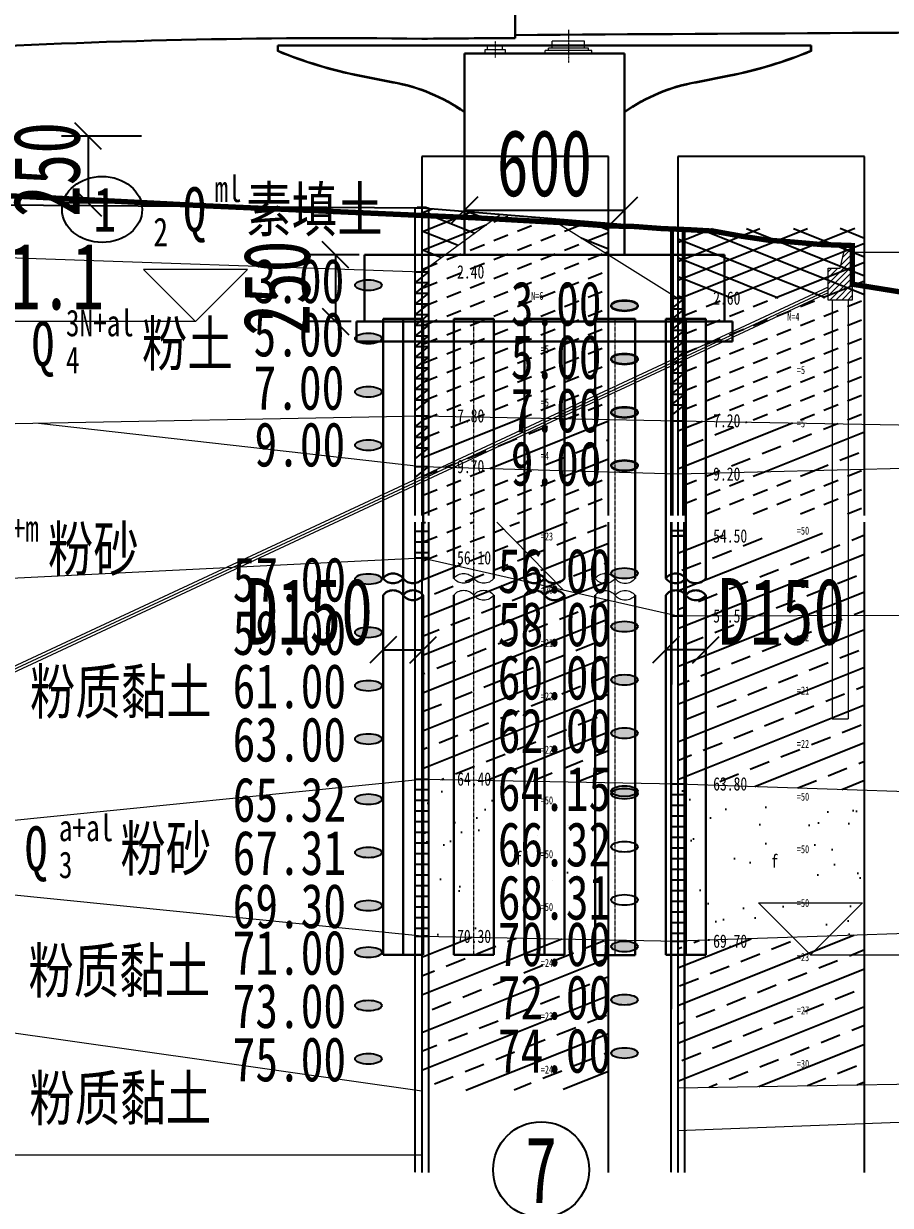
# Model space of a CAD drawing. Extents: x -2611510 to 954358, y -247163 to 181535.
# Drawn here: x 151859 to 184348, y -6340 to 37993 of the extents above; entities that cross this region are included whole.
import ezdxf
from ezdxf.enums import TextEntityAlignment as Align

# ---------------------------------------------------------------- set-up
doc = ezdxf.new("R2010")
doc.units = 0
for name, pattern in [('CENTER', [2, 1.25, -0.25, 0.25, -0.25]), ('CENTER2', [1.125, 0.75, -0.125, 0.125, -0.125]), ('sx', [10, 5, 0, 5, 0])]:
    doc.linetypes.add(name, pattern=pattern)
doc.layers.get('Defpoints').update_dxf_attribs({"color": 8})
for name, color, linetype in [('dz-temp', 4, 'Continuous'), ('GiCAD_PouMian', 7, 'Continuous'), ('GICAD_QUYANG', 7, 'Continuous'), ('地质-地层符号', 3, 'Continuous'), ('地质-地面线', 7, 'Continuous'), ('地质-填充花纹', 8, 'Continuous'), ('地质-标贯', 7, 'Continuous'), ('地质-钻孔', 7, 'Continuous'), ('纵_地面线', 30, 'Continuous')]:
    doc.layers.add(name, color=color, linetype=linetype)
for name, color, linetype, lineweight in [('中心线', 2, 'CENTER', 15), ('地质-地层线', 7, 'Continuous', 15), ('地质-文字', 7, 'Continuous', 15), ('总 河堤', 6, 'Continuous', 15), ('文字', 7, 'Continuous', 15), ('标注', 3, 'Continuous', 18), ('桥 中心线', 5, 'CENTER', 15), ('桥 构造粗实', 1, 'Continuous', 30), ('桥 构造细实', 3, 'Continuous', 15), ('桥 构造细虚', 6, 'Continuous', 15), ('桥 标高', 4, 'Continuous', 15)]:
    doc.layers.add(name, color=color, linetype=linetype, lineweight=lineweight)
doc.styles.get("Standard").update_dxf_attribs({"font": '仿宋_GB2312.TTF', "width": 0.7})
doc.styles.add('仿宋字', font='仿宋_GB2312.TTF', dxfattribs={"width": 0.7})
doc.styles.add('剖线方向', font='', dxfattribs={"width": 0.7, "height": 2.5})
doc.styles.add('叠加符号', font='', dxfattribs={"width": 0.7, "height": 2.5})
doc.styles.add('地层编号', font='', dxfattribs={"width": 0.7, "height": 3})
doc.styles.add('层底标注', font='', dxfattribs={"width": 0.7, "height": 2.5})
doc.styles.add('岩土名称', font='', dxfattribs={"width": 0.7, "height": 3})
doc.styles.add('时代', font='', dxfattribs={"width": 0.7, "height": 3})
doc.styles.add('标贯动探', font='', dxfattribs={"width": 0.7, "height": 1.5})
doc.styles.get('剖线方向').set_extended_font_data('仿宋_GB2312')
doc.styles.get('叠加符号').set_extended_font_data('仿宋_GB2312')
doc.styles.get('地层编号').set_extended_font_data('仿宋_GB2312')
doc.styles.get('层底标注').set_extended_font_data('仿宋_GB2312')
doc.styles.get('岩土名称').set_extended_font_data('仿宋_GB2312')
doc.styles.get('时代').set_extended_font_data('仿宋_GB2312')
doc.styles.get('标贯动探').set_extended_font_data('仿宋_GB2312')
doc.dimstyles.new('750', dxfattribs={"dimscale": 0, "dimtxt": 2.5, "dimasz": 1, "dimexe": 1, "dimexo": 1, "dimgap": 0, "dimtad": 0, "dimdec": 0, "dimlfac": 0.1, "dimrnd": 0.1, "dimzin": 12, "dimdsep": 46, "dimtxsty": '仿宋字', "dimblk": 'OBLIQUE', "dimcen": -1, "dimclrd": 256, "dimclre": 256, "dimclrt": 256, "dimadec": 4, "dimazin": 0, "dimtp": 2, "dimtm": 3, "dimtfac": 0.5, "dimtdec": 0, "dimtmove": 2, "dimatfit": 3, "dimldrblk": 'OBLIQUE', "dimfxl": 3, "dimfxlon": 1, "dimtvp": 0.7, "dimtolj": 1, "dimtzin": 12, "dimarcsym": 0})
pattern_1 = [(21.80141, (-1421506.55, -807363.6), (-883.88348, 353.5534), [571.183, -380.78866])]
pattern_2 = [(21.80141, (-1421506.6, -807363.6), (-1767.7652, 707.1061), []), (21.80141, (-1419756.6, -807363.6), (-1767.7652, 707.1061), [761.57655, -475.9851])]
pattern_3 = [(21.80141, (-1421506.55, -807363.6), (-883.88348, 353.5534), []), (158.19859, (-1421506.55, -807363.6), (-883.88348, -353.5534), [])]
pattern_4 = [(21.80141, (-1421506.6, -1072166.4), (-1767.7652, 707.1061), []), (21.80141, (-1419756.6, -1072166.4), (-1767.7652, 707.1061), [761.57655, -475.9851])]
pattern_5 = [(17.062863, (-1421506.55, -1072166.35), (2790.36967, 1248.899855), [-5975.1498, 0, -4481.3624, 0, -4481.3624, 0]), (3.01447, (-1421506.6, -1072166.4), (7214.5321, 1809.4251), [-2978.456, 0, -7743.9854, 0, -1787.0735, 0]), (345.966575, (-1426872, -1072166.4), (11073.3864, -1501.9982), [-1573.447, 0, -6293.788, 0, -7342.7527, 0]), (17.06286, (-1421506.6, -1072166.4), (-2941.879, 3021.541), [-3983.433, 0, -4979.292, 0, -4481.362, 0]), (3.01447, (-1421506.6, -1072166.4), (4858.372, 4093.388), [-3574.147, 0, -5361.221, 0, -1787.0735, 0]), (345.7037, (-1426872, -1072166.4), (5240.9553, 1250.378), [-2088.827, 0, -6788.688, 0, -10444.135, 0]), (339.87047, (-1426872, -1072166.4), (6980.0505, 1196.567), [-942.291, 0, -3769.163, 0, -3769.163, 0]), (17.06286, (-1421506.6, -1072166.4), (6542.5438, 3754.5058), [-1493.7875, 0, -1493.7875, 0, -4481.3624, 0]), (3.01447, (-1421506.6, -1072166.4), (2716.851, 3980.613), [-3574.147, 0, -7743.985, 0, -1787.074, 0]), (345.7037, (-1426872, -1072166.4), (15682.466, 1374.167), [-6266.481, 0, -2611.034, 0, -2611.034, 0]), (339.87047, (-1426872, -1072166.4), (230427237.503, -84451983.463), [-1187.286, 0, -9894.053, 0, -942.29, 0])]

# ---------------------------------------------------------------- blocks, each defined once
blk = doc.blocks.new('左堤岸')
at = {"layer": '总 河堤'}
h = blk.add_hatch(dxfattribs=at)
h.set_pattern_fill('ANSI31', color=256, scale=0.05, style=0)
h.paths.add_polyline_path([(0, 1.25), (-0.25, 1.25), (-0.45, 0.4), (-0.9, 0.4), (-0.9, -0.42), (0, 0)])
h.paths.add_polyline_path([(0, 0), (-0.9, -0.42), (-0.9, -0.8), (0, -0.8)])
for p, q in [((-0.45, 0.4), (-0.25, 1.25)), ((0, 1.25), (-0.25, 1.25)), ((0, 1.25), (0, -0.8)), ((-0.9, -0.8), (-0.9, 0.4)), ((-0.9, 0.4), (-0.45, 0.4)), ((0, -0.8), (-0.9, -0.8)), ((-0.75, -0.8), (-0.75, -16.5)), ((-0.15, -0.8), (-0.15, -16.5)), ((-0.75, -16.5), (-0.15, -16.5))]:
    blk.add_line(p, q, dxfattribs=at)
at = {"layer": '总 河堤', "color": 8}
for p, q in [((-0.9, -0.309), (-33.569, -15.543)), ((-0.9, -0.42), (-32.621, -15.211)), ((-0.9, -0.53), (-33.485, -15.725)), ((-33.569, -15.543), (-33.485, -15.725))]:
    blk.add_line(p, q, dxfattribs=at)
blk = doc.blocks.new('标高')
at = {"layer": '桥 标高'}
for p, q in [((-2000, 2000), (2000, 2000)), ((0, 0), (-2000, 2000)), ((0, 0), (2000, 2000)), ((0, 0), (9796, 0))]:
    blk.add_line(p, q, dxfattribs=at)
blk = doc.blocks.new('_Oblique')
at = {"color": 0, "linetype": 'ByBlock', "lineweight": -2}
blk.add_line((-0.5, -0.5), (0.5, 0.5), dxfattribs=at)
blk = doc.blocks.new('*D296')
at = {"layer": 'Defpoints', "color": 0, "transparency": 16777216}
for p in [(168382, 34134), (174382, 34134), (174382, 30999)]:
    blk.add_point(p, dxfattribs=at)
at = {"layer": '标注', "lineweight": -2, "transparency": 16777216}
for p, q in [((168382, 32999), (168382, 29999)), ((174382, 32999), (174382, 29999)), ((168382, 30999), (174382, 30999))]:
    blk.add_line(p, q, dxfattribs=at)
at = {"layer": '标注', "lineweight": -2, "transparency": 16777216, "xscale": 1000.0000020837, "yscale": 1000.0000020837, "zscale": 1000.0000020837, "rotation": 180}
blk.add_blockref('_Oblique', (168382, 30999), dxfattribs=at)
at = {"layer": '标注', "lineweight": -2, "transparency": 16777216, "xscale": 1000.0000020837, "yscale": 1000.0000020837, "zscale": 1000.0000020837}
blk.add_blockref('_Oblique', (174382, 30999), dxfattribs=at)
at = {"layer": '标注', "transparency": 16777216, "insert": (171382, 32749), "char_height": 2500, "attachment_point": 5, "style": '仿宋字'}
blk.add_mtext('\\A1;600', dxfattribs=at)
blk = doc.blocks.new('*D297')
at = {"layer": 'Defpoints', "color": 0}
for p in [(165433, 29318), (163546, 26818), (165133, 26818)]:
    blk.add_point(p, dxfattribs=at)
at = {"layer": '标注', "lineweight": -2}
for p, q in [((164433, 29318), (162546, 29318)), ((163546, 29318), (163546, 26818)), ((164133, 26818), (162546, 26818))]:
    blk.add_line(p, q, dxfattribs=at)
at = {"layer": '标注', "lineweight": -2, "xscale": 1000.0000020837, "yscale": 1000.0000020837, "zscale": 1000.0000020837}
for p, rotation in [((163546, 29318), 90), ((163546, 26818), 270)]:
    blk.add_blockref('_Oblique', p, dxfattribs=dict(at, rotation=rotation))
at = {"layer": '标注', "insert": (161357, 28068), "char_height": 2500, "attachment_point": 5, "rotation": 90, "style": '仿宋字'}
blk.add_mtext('\\A1;250', dxfattribs=at)
blk = doc.blocks.new('*D298')
at = {"layer": 'Defpoints', "color": 0}
for p in [(165332, 14599), (166832, 14500), (166832, 14500)]:
    blk.add_point(p, dxfattribs=at)
at = {"layer": '标注', "lineweight": -2}
for p, q in [((165332, 14500), (165332, 13500)), ((165332, 14500), (166832, 14500)), ((166832, 13500), (166832, 13500))]:
    blk.add_line(p, q, dxfattribs=at)
at = {"layer": '标注', "lineweight": -2, "xscale": 1000, "yscale": 1000, "zscale": 1000, "rotation": 180}
blk.add_blockref('_Oblique', (165332, 14500), dxfattribs=at)
at = {"layer": '标注', "lineweight": -2, "xscale": 1000, "yscale": 1000, "zscale": 1000}
blk.add_blockref('_Oblique', (166832, 14500), dxfattribs=at)
at = {"layer": '标注', "insert": (162571, 15925), "char_height": 2500, "attachment_point": 5, "style": '仿宋字'}
blk.add_mtext('\\A1;D150', dxfattribs=at)
blk = doc.blocks.new('*D299')
at = {"layer": 'Defpoints', "color": 0}
for p in [(177432, 14682), (175932, 14500), (175932, 14500)]:
    blk.add_point(p, dxfattribs=at)
at = {"layer": '标注', "lineweight": -2}
for p, q in [((177432, 14500), (175932, 14500)), ((177432, 14500), (177432, 13500)), ((175932, 13500), (175932, 13500))]:
    blk.add_line(p, q, dxfattribs=at)
at = {"layer": '标注', "lineweight": -2, "xscale": 1000, "yscale": 1000, "zscale": 1000, "rotation": 180}
blk.add_blockref('_Oblique', (175932, 14500), dxfattribs=at)
at = {"layer": '标注', "lineweight": -2, "xscale": 1000, "yscale": 1000, "zscale": 1000}
blk.add_blockref('_Oblique', (177432, 14500), dxfattribs=at)
at = {"layer": '标注', "insert": (180274, 15925), "char_height": 2500, "attachment_point": 5, "style": '仿宋字'}
blk.add_mtext('\\A1;D150', dxfattribs=at)
blk = doc.blocks.new('*D302')
at = {"layer": 'Defpoints', "color": 0, "transparency": 16777216}
for p in [(172282, 73637), (172282, 38667), (170282, 31213)]:
    blk.add_point(p, dxfattribs=at)
at = {"layer": '标注', "lineweight": -2, "transparency": 16777216}
for p, q in [((170282, 71637), (170282, 74637)), ((172282, 71637), (172282, 74637)), ((170282, 73637), (172282, 73637))]:
    blk.add_line(p, q, dxfattribs=at)
at = {"layer": '标注', "lineweight": -2, "transparency": 16777216, "xscale": 1000.0000020837, "yscale": 1000.0000020837, "zscale": 1000.0000020837, "rotation": 180}
blk.add_blockref('_Oblique', (170282, 73637), dxfattribs=at)
at = {"layer": '标注', "lineweight": -2, "transparency": 16777216, "xscale": 1000.0000020837, "yscale": 1000.0000020837, "zscale": 1000.0000020837}
blk.add_blockref('_Oblique', (172282, 73637), dxfattribs=at)
at = {"layer": '标注', "transparency": 16777216, "insert": (171282, 75887), "char_height": 2500, "attachment_point": 5, "style": '仿宋字'}
blk.add_mtext('\\A1;200', dxfattribs=at)
blk = doc.blocks.new('*D303')
at = {"layer": 'Defpoints', "color": 0, "transparency": 16777216}
for p in [(191282, 73637), (191282, 40163), (172282, 31213)]:
    blk.add_point(p, dxfattribs=at)
at = {"layer": '标注', "lineweight": -2, "transparency": 16777216}
for p, q in [((172282, 71637), (172282, 74637)), ((191282, 71637), (191282, 74637)), ((172282, 73637), (191282, 73637))]:
    blk.add_line(p, q, dxfattribs=at)
at = {"layer": '标注', "lineweight": -2, "transparency": 16777216, "xscale": 1000.0000020837, "yscale": 1000.0000020837, "zscale": 1000.0000020837, "rotation": 180}
blk.add_blockref('_Oblique', (172282, 73637), dxfattribs=at)
at = {"layer": '标注', "lineweight": -2, "transparency": 16777216, "xscale": 1000.0000020837, "yscale": 1000.0000020837, "zscale": 1000.0000020837}
blk.add_blockref('_Oblique', (191282, 73637), dxfattribs=at)
at = {"layer": '标注', "transparency": 16777216, "insert": (181782, 75387), "char_height": 2500, "attachment_point": 5, "style": '仿宋字'}
blk.add_mtext('\\A1;1900', dxfattribs=at)
blk = doc.blocks.new('*D310')
at = {"layer": 'Defpoints', "color": 0}
for p in [(158458, 33769), (154281, 31269), (161334, 31269)]:
    blk.add_point(p, dxfattribs=at)
at = {"layer": '标注', "lineweight": -2}
for p, q in [((156281, 33769), (153281, 33769)), ((154281, 33769), (154281, 31269)), ((156281, 31269), (153281, 31269))]:
    blk.add_line(p, q, dxfattribs=at)
at = {"layer": '标注', "lineweight": -2, "xscale": 1000.0000020837, "yscale": 1000.0000020837, "zscale": 1000.0000020837}
for p, rotation in [((154281, 33769), 90), ((154281, 31269), 270)]:
    blk.add_blockref('_Oblique', p, dxfattribs=dict(at, rotation=rotation))
at = {"layer": '标注', "insert": (152731, 32519), "char_height": 2500, "attachment_point": 5, "rotation": 90, "style": '仿宋字'}
blk.add_mtext('\\A1;250', dxfattribs=at)
blk = doc.blocks.new('*D348')
at = {"layer": 'Defpoints', "color": 0}
for p in [(374282, 83145), (170282, 72375), (374282, 37143)]:
    blk.add_point(p, dxfattribs=at)
at = {"layer": '标注', "lineweight": -2}
for p, q in [((170282, 81145), (170282, 84145)), ((374282, 81145), (374282, 84145)), ((170282, 83145), (374282, 83145))]:
    blk.add_line(p, q, dxfattribs=at)
at = {"layer": '标注', "lineweight": -2, "xscale": 1000.0000020837, "yscale": 1000.0000020837, "zscale": 1000.0000020837, "rotation": 180}
blk.add_blockref('_Oblique', (170282, 83145), dxfattribs=at)
at = {"layer": '标注', "lineweight": -2, "xscale": 1000.0000020837, "yscale": 1000.0000020837, "zscale": 1000.0000020837}
blk.add_blockref('_Oblique', (374282, 83145), dxfattribs=at)
at = {"layer": '标注', "insert": (272282, 84810), "char_height": 2500, "attachment_point": 5, "style": '仿宋字'}
blk.add_mtext('\\A1;20400', dxfattribs=at)
blk = doc.blocks.new('gkqy_yuan.dwg不标1')
at = {"layer": 'GiCAD_PouMian'}
h = blk.add_hatch(color=8, dxfattribs=at)
edge = h.paths.add_edge_path()
edge.add_arc((0, 0), 1, 0, 360)
at = {"layer": 'GICAD_QUYANG', "color": 8}
blk.add_circle((0, 0), 1, dxfattribs=at)
blk = doc.blocks.new('地质1')
at = {"layer": '地质-填充花纹', "linetype": 'Continuous'}
h = blk.add_hatch(dxfattribs=at)
h.set_pattern_fill('GKSTT', color=8, scale=250, style=0, pattern_type=2)
h.set_pattern_definition(pattern_3)
h.paths.add_polyline_path([(169735, -210698), (166782, -212857), (166782, -210457)])
h = blk.add_hatch(dxfattribs=at)
h.set_pattern_fill('GKFT', color=8, scale=250, style=0, pattern_type=2)
h.set_pattern_definition(pattern_1)
h.paths.add_polyline_path([(171582, -210848), (173782, -212219), (173782, -218390), (166782, -218257), (166782, -212857), (169735, -210698)])
h = blk.add_hatch(dxfattribs=at)
h.set_pattern_fill('GKSTT', color=8, scale=250, style=0, pattern_type=2)
h.set_pattern_definition(pattern_3)
h.paths.add_polyline_path([(173782, -211028), (173782, -212219), (171582, -210848)])
h = blk.add_hatch(dxfattribs=at)
h.set_pattern_fill('GKSTT', color=8, scale=250, style=0, pattern_type=2)
h.set_pattern_definition(pattern_3)
h.paths.add_polyline_path([(183382, -213819), (176382, -213839), (176382, -211239), (183382, -211219)])
h = blk.add_hatch(dxfattribs=at)
h.set_pattern_fill('GKFT', color=8, scale=250, style=0, pattern_type=2)
h.set_pattern_definition(pattern_1)
h.paths.add_polyline_path([(183382, -218573), (176382, -218439), (176382, -213839), (183382, -213819)])
h = blk.add_hatch(dxfattribs=at)
h.set_pattern_fill('GLYNT', color=8, scale=250, style=0, pattern_type=2)
h.set_pattern_definition(pattern_2)
h.paths.add_polyline_path([(173782, -218390), (173782, -220363), (166782, -220157), (166782, -218257)])
h = blk.add_hatch(dxfattribs=at)
h.set_pattern_fill('GLYNT', color=8, scale=250, style=0, pattern_type=2)
h.set_pattern_definition(pattern_2)
h.paths.add_polyline_path([(183382, -218573), (183382, -220255), (176382, -220439), (176382, -218439)])
h = blk.add_hatch(dxfattribs=at)
h.set_pattern_fill('GKFT', color=8, scale=250, style=0, pattern_type=2)
h.set_pattern_definition(pattern_1)
h.paths.add_polyline_path([(173782, -222000), (166782, -222000), (166782, -220157), (173782, -220363)])
h = blk.add_hatch(dxfattribs=at)
h.set_pattern_fill('GKFT', color=8, scale=250, style=0, pattern_type=2)
h.set_pattern_definition(pattern_1)
h.paths.add_polyline_path([(176382, -220439), (183382, -220255), (183382, -222000), (176382, -222000)])
at = {"layer": 'dz-temp', "color": 8, "linetype": 'Continuous'}
for p, q in [((173782, -208529), (166782, -208529)), ((166782, -208529), (166782, -222000)), ((173782, -222000), (173782, -208529)), ((183382, -208529), (176382, -208529)), ((176382, -208529), (176382, -222000)), ((183382, -222000), (183382, -208529))]:
    blk.add_line(p, q, dxfattribs=at)
at = {"layer": '地质-地层符号', "color": 8, "linetype": 'Continuous'}
blk.add_ellipse((154801, -210514), major_axis=(-1500, 0), ratio=0.824394, dxfattribs=at)
at = {"layer": '地质-地层线', "color": 8}
for p, q in [((101782, -210578), (166782, -212857)), ((166782, -212857), (169735, -210698)), ((171582, -210848), (176382, -213839)), ((101782, -219478), (166782, -218257)), ((152421, -218527), (166782, -220157)), ((166782, -218257), (176382, -218439)), ((176382, -218439), (362774, -222000)), ((176382, -220439), (220382, -219280)), ((166782, -220157), (176382, -220439))]:
    blk.add_line(p, q, dxfattribs=at)
at = {"layer": '地质-地面线', "color": 8, "linetype": 'Continuous'}
for p, q in [((101782, -209978), (166782, -210457)), ((166782, -210457), (176382, -211239))]:
    blk.add_line(p, q, dxfattribs=at)
at = {"layer": '地质-钻孔', "color": 8, "linetype": 'sx'}
for p, q in [((166532, -210457), (167032, -210457)), ((166532, -222000), (166532, -210457)), ((167032, -210457), (167032, -222000)), ((176132, -211239), (176632, -211239)), ((176132, -222000), (176132, -211239)), ((176632, -211239), (176632, -222000))]:
    blk.add_line(p, q, dxfattribs=at)
at = {"layer": '地质-钻孔', "color": 8, "linetype": 'Continuous'}
for p, q in [((166532, -210457), (167032, -210457)), ((166607, -210427), (166956, -210427)), ((176132, -211239), (176632, -211239)), ((176197, -222000), (176207, -211209)), ((176207, -211209), (176556, -211209)), ((176556, -211209), (176566, -222000)), ((166532, -212857), (167032, -212857)), ((166532, -212857), (167032, -212857)), ((166532, -212857), (167032, -212857)), ((167032, -212857), (166532, -213257)), ((167032, -212857), (167032, -212857)), ((166532, -213257), (167032, -213257)), ((167032, -213257), (166532, -213657)), ((166532, -213657), (167032, -213657)), ((167032, -213657), (166532, -214057)), ((167032, -213257), (167032, -213257)), ((167032, -213657), (167032, -213657)), ((166532, -214057), (167032, -214057)), ((167032, -214057), (166532, -214457)), ((167032, -214057), (167032, -214057)), ((176132, -213839), (176632, -213839)), ((176132, -213839), (176632, -213839)), ((176132, -213839), (176632, -213839)), ((176632, -213839), (176132, -214239)), ((176632, -213839), (176632, -213839)), ((166532, -214457), (167032, -214457)), ((167032, -214457), (166532, -214857)), ((167032, -214457), (167032, -214457)), ((176132, -214239), (176632, -214239)), ((176632, -214239), (176132, -214639)), ((176632, -214239), (176632, -214239)), ((166532, -214857), (167032, -214857)), ((167032, -214857), (166532, -215257)), ((167032, -214857), (167032, -214857)), ((176132, -214639), (176632, -214639)), ((176632, -214639), (176132, -215039)), ((176632, -214639), (176632, -214639)), ((166532, -215257), (167032, -215257)), ((167032, -215257), (166532, -215657)), ((167032, -215257), (167032, -215257)), ((176132, -215039), (176632, -215039)), ((176632, -215039), (176132, -215439)), ((176132, -215439), (176632, -215439)), ((176632, -215439), (176132, -215839)), ((176632, -215039), (176632, -215039)), ((176632, -215439), (176632, -215439)), ((166532, -215657), (167032, -215657)), ((167032, -215657), (166532, -216057)), ((167032, -215657), (167032, -215657)), ((176132, -215839), (176632, -215839)), ((176632, -215839), (176132, -216239)), ((176632, -215839), (176632, -215839)), ((166532, -216057), (167032, -216057)), ((167032, -216057), (166532, -216457)), ((167032, -216057), (167032, -216057)), ((176132, -216239), (176632, -216239)), ((176632, -216239), (176132, -216639)), ((176632, -216239), (176632, -216239)), ((166532, -216457), (167032, -216457)), ((167032, -216457), (166532, -216857)), ((167032, -216457), (167032, -216457)), ((176132, -216639), (176632, -216639)), ((176632, -216639), (176132, -217039)), ((176632, -216639), (176632, -216639)), ((166532, -216857), (167032, -216857)), ((167032, -216857), (166532, -217257)), ((167032, -216857), (167032, -216857)), ((176132, -217039), (176632, -217039)), ((176632, -217039), (176132, -217439)), ((176632, -217039), (176632, -217039)), ((166532, -217257), (167032, -217257)), ((167032, -217257), (166532, -217657)), ((166532, -217657), (167032, -217657)), ((167032, -217657), (166532, -218057)), ((167032, -217257), (167032, -217257)), ((167032, -217657), (167032, -217657)), ((176132, -217439), (176632, -217439)), ((176632, -217439), (176132, -217839)), ((176632, -217439), (176632, -217439)), ((176132, -217839), (176632, -217839)), ((176632, -217839), (176132, -218239)), ((176632, -217839), (176632, -217839)), ((166532, -218257), (167032, -218257)), ((166532, -218257), (167032, -218257)), ((167032, -218257), (166532, -218657)), ((166532, -218257), (167032, -218257)), ((167032, -218257), (167032, -218257)), ((176132, -218439), (176632, -218439)), ((176132, -218439), (176632, -218439)), ((166532, -218657), (167032, -218657)), ((167032, -218657), (166532, -219057)), ((167032, -218657), (167032, -218657)), ((166532, -219057), (167032, -219057)), ((167032, -219057), (166532, -219457)), ((167032, -219057), (167032, -219057)), ((166532, -219457), (167032, -219457)), ((167032, -219457), (166532, -219857)), ((167032, -219457), (167032, -219457)), ((166532, -220157), (167032, -220157)), ((166532, -220157), (167032, -220157)), ((166532, -220157), (167032, -220157)), ((167032, -220157), (166532, -220557)), ((167032, -220157), (167032, -220157))]:
    blk.add_line(p, q, dxfattribs=at)
at = {"color": 8, "linetype": 'Continuous', "xscale": 500, "yscale": 200, "zscale": 1000}
for p in [(164782, -213357), (174382, -214114), (174382, -214139), (164782, -215357), (164782, -215357), (174382, -216114), (174382, -216139), (164782, -217357), (164782, -217357), (174382, -218114), (174382, -218139), (164782, -219357), (164782, -219357), (174382, -220114), (174382, -220139)]:
    blk.add_blockref('gkqy_yuan.dwg不标1', p, dxfattribs=at)
at = {"color": 8, "linetype": 'Continuous', "style": '剖线方向', "width": 0.75}
for s, p in [('3.00', (160478, -214028)), ('3.00', (170119, -214877)), ('5.00', (160478, -216028)), ('5.00', (170119, -216877)), ('7.00', (160478, -218028)), ('7.00', (170119, -218877)), ('9.00', (160511, -220158)), ('9.00', (170119, -220877))]:
    blk.add_text(s, height=1666.7, dxfattribs=at).set_placement(p)
at = {"layer": '地质-地层符号', "color": 8, "linetype": 'Continuous', "width": 0.75}
for s, height, style, p in [('ml', 999.7, '时代', (159012, -210236)), ('Q', 1666, '时代', (157840, -211347)), ('素填土', 1666.2, '岩土名称', (160202, -211347)), ('1', 1666, '地层编号', (154477, -211347)), ('2', 1083, '地层编号', (156720, -211902)), ('3N+al', 999.7, '时代', (153443, -215273)), ('粉土', 1666.2, '岩土名称', (156291, -216384)), ('Q', 1666, '时代', (152158, -216384)), ('4', 1000, '时代', (153443, -216661))]:
    blk.add_text(s, height=height, dxfattribs=dict(at, style=style)).set_placement(p)
at = {"layer": '地质-文字', "color": 8, "linetype": 'Continuous', "style": '层底标注', "width": 0.75}
for s, p in [('2.40', (168107, -213107)), ('2.60', (177707, -214089)), ('7.80', (168107, -218507)), ('7.20', (177707, -218689)), ('9.70', (168107, -220407)), ('9.20', (177707, -220689))]:
    blk.add_text(s, height=500, dxfattribs=at).set_placement(p)
at = {"layer": '地质-标贯', "color": 8, "linetype": 'Continuous', "style": '标贯动探', "width": 0.75}
for s, p in [('N=6', (170882, -213907)), ('N=4', (180482, -214689)), ('=5', (171245, -215907)), ('=5', (180845, -216689)), ('=5', (171245, -217907)), ('=5', (180845, -218689)), ('=4', (171245, -219907))]:
    blk.add_text(s, height=300, dxfattribs=at).set_placement(p)
blk = doc.blocks.new('gkqy_rao.dwg不标1')
at = {"layer": 'GICAD_QUYANG', "color": 8}
blk.add_circle((0, 0), 1, dxfattribs=at)
blk = doc.blocks.new('地质2')
at = {"layer": '地质-填充花纹', "linetype": 'Continuous'}
h = blk.add_hatch(dxfattribs=at)
h.set_pattern_fill('GKFT', color=8, scale=250, style=0, pattern_type=2)
h.set_pattern_definition([(21.80141, (-1421506.55, -1072166.35), (-883.88348, 353.5534), [571.183, -380.78866])])
h.paths.add_polyline_path([(166782, -531360), (166782, -530024), (169592, -530024), (172087, -532566)])
h = blk.add_hatch(dxfattribs=at)
h.set_pattern_fill('GLYNT', color=8, scale=250, style=0, pattern_type=2)
h.set_pattern_definition(pattern_4)
h.paths.add_polyline_path([(173782, -532951), (172087, -532566), (169592, -530024), (173782, -530024)])
h = blk.add_hatch(dxfattribs=at)
h.set_pattern_fill('GLYNT', color=8, scale=250, style=0, pattern_type=2)
h.set_pattern_definition(pattern_4)
h.paths.add_polyline_path([(183382, -533519), (176382, -533542), (176382, -530542), (183382, -530407)])
h = blk.add_hatch(dxfattribs=at)
h.set_pattern_fill('GLYNT', color=8, scale=250, style=0, pattern_type=2)
h.set_pattern_definition(pattern_4)
h.paths.add_polyline_path([(172087, -532566), (173782, -532951), (173782, -539793), (166782, -539660), (166782, -531360)])
h = blk.add_hatch(dxfattribs=at)
h.set_pattern_fill('GLYNT', color=8, scale=250, style=0, pattern_type=2)
h.set_pattern_definition(pattern_4)
h.paths.add_polyline_path([(183382, -540077), (176382, -539842), (176382, -533542), (183382, -533519)])
h = blk.add_hatch(dxfattribs=at)
h.set_pattern_fill('GLXS', color=8, scale=250, style=0, pattern_type=2)
h.set_pattern_definition(pattern_5)
h.paths.add_polyline_path([(173782, -539793), (173782, -545693), (166782, -545560), (166782, -539660)])
h = blk.add_hatch(dxfattribs=at)
h.set_pattern_fill('GLXS', color=8, scale=250, style=0, pattern_type=2)
h.set_pattern_definition(pattern_5)
h.paths.add_polyline_path([(183382, -540077), (183382, -545508), (176382, -545742), (176382, -539842)])
h = blk.add_hatch(dxfattribs=at)
h.set_pattern_fill('GLYNT', color=8, scale=250, style=0, pattern_type=2)
h.set_pattern_definition(pattern_4)
h.paths.add_polyline_path([(173782, -545693), (173782, -551274), (172635, -551288), (166782, -551360), (166782, -545560)])
h = blk.add_hatch(dxfattribs=at)
h.set_pattern_fill('GLYNT', color=8, scale=250, style=0, pattern_type=2)
h.set_pattern_definition(pattern_4)
h.paths.add_polyline_path([(183382, -551126), (176382, -551242), (176382, -545742), (183382, -545508)])
at = {"layer": 'dz-temp', "color": 8, "linetype": 'Continuous'}
for p, q in [((166782, -530024), (166782, -554421)), ((173782, -554421), (173782, -530024)), ((176382, -530024), (176382, -554421)), ((183382, -554421), (183382, -530024))]:
    blk.add_line(p, q, dxfattribs=at)
at = {"layer": '地质-地层线', "color": 8}
for p, q in [((169592, -530024), (172087, -532566)), ((101782, -534581), (166782, -531360)), ((166782, -531360), (176382, -533542)), ((176382, -533542), (372182, -532882)), ((137532, -542610), (166782, -539660)), ((166782, -539660), (176382, -539842)), ((176382, -539842), (264492, -542792)), ((166782, -545560), (137532, -542610)), ((264492, -542792), (176382, -545742)), ((166782, -545560), (176382, -545742)), ((134282, -546721), (166782, -551360)), ((176382, -551242), (372182, -547982)), ((176382, -552842), (252791, -549970)), ((134282, -553760), (166782, -553760))]:
    blk.add_line(p, q, dxfattribs=at)
at = {"layer": '地质-钻孔', "color": 8, "linetype": 'sx'}
for p, q in [((166532, -554421), (166532, -530024)), ((167032, -530024), (167032, -554421)), ((176132, -554421), (176132, -530024)), ((176632, -530024), (176632, -554421))]:
    blk.add_line(p, q, dxfattribs=at)
at = {"layer": '地质-钻孔', "color": 8, "linetype": 'Continuous'}
for p, q in [((176132, -554394), (176155, -530024)), ((176608, -530024), (176632, -554421)), ((166532, -530360), (167032, -530360)), ((176132, -530342), (176632, -530342)), ((176132, -530542), (176632, -530542)), ((176132, -530542), (176632, -530542)), ((176132, -530542), (176632, -530542)), ((176632, -530542), (176382, -530542)), ((176382, -530542), (176382, -533542)), ((166532, -530760), (167032, -530760)), ((166532, -531160), (167032, -531160)), ((166532, -531360), (167032, -531360)), ((166532, -531360), (167032, -531360)), ((166532, -531360), (167032, -531360)), ((167032, -531360), (166782, -531360)), ((166782, -531360), (166782, -539660)), ((176132, -533542), (176632, -533542)), ((176132, -533542), (176632, -533542)), ((176132, -533542), (176632, -533542)), ((176632, -533542), (176382, -533542)), ((176382, -533542), (176382, -539842)), ((166532, -539660), (167032, -539660)), ((166532, -539660), (167032, -539660)), ((166532, -539660), (167032, -539660)), ((176132, -539842), (176632, -539842)), ((176132, -539842), (176632, -539842)), ((176132, -539842), (176632, -539842)), ((166532, -540060), (167032, -540060)), ((176132, -540242), (176632, -540242)), ((166532, -540460), (167032, -540460)), ((176132, -540642), (176632, -540642)), ((166532, -540860), (167032, -540860)), ((166532, -541260), (167032, -541260)), ((176132, -541042), (176632, -541042)), ((166532, -541660), (167032, -541660)), ((176132, -541442), (176632, -541442)), ((166532, -542060), (167032, -542060)), ((176132, -541842), (176632, -541842)), ((166532, -542460), (167032, -542460)), ((176132, -542242), (176632, -542242)), ((166532, -542860), (167032, -542860)), ((176132, -542642), (176632, -542642)), ((176132, -543042), (176632, -543042)), ((166532, -543260), (167032, -543260)), ((176132, -543442), (176632, -543442)), ((166532, -543660), (167032, -543660)), ((176132, -543842), (176632, -543842)), ((166532, -544060), (167032, -544060)), ((176132, -544242), (176632, -544242)), ((166532, -544460), (167032, -544460)), ((176132, -544642), (176632, -544642)), ((166532, -544860), (167032, -544860)), ((166532, -545260), (167032, -545260)), ((176132, -545042), (176632, -545042)), ((166532, -545560), (167032, -545560)), ((166532, -545560), (167032, -545560)), ((166532, -545560), (167032, -545560)), ((167032, -545560), (166782, -545560)), ((166782, -545560), (166782, -551360)), ((176132, -545442), (176632, -545442)), ((176132, -545742), (176632, -545742)), ((176132, -545742), (176632, -545742))]:
    blk.add_line(p, q, dxfattribs=at)
at = {"color": 8, "linetype": 'Continuous', "xscale": 500, "yscale": 200, "zscale": 1000}
for name, p in [('gkqy_yuan.dwg不标1', (164782, -532160)), ('gkqy_yuan.dwg不标1', (174382, -531942)), ('gkqy_yuan.dwg不标1', (174382, -533942)), ('gkqy_yuan.dwg不标1', (164782, -534160)), ('gkqy_yuan.dwg不标1', (164782, -536160)), ('gkqy_yuan.dwg不标1', (174382, -535942)), ('gkqy_yuan.dwg不标1', (174382, -537942)), ('gkqy_yuan.dwg不标1', (164782, -538160)), ('gkqy_yuan.dwg不标1', (174382, -540117)), ('gkqy_yuan.dwg不标1', (164782, -540420)), ('gkqy_rao.dwg不标1', (164782, -540420)), ('gkqy_rao.dwg不标1', (174382, -540212)), ('gkqy_rao.dwg不标1', (174382, -542202)), ('gkqy_yuan.dwg不标1', (164782, -542415)), ('gkqy_rao.dwg不标1', (164782, -542415)), ('gkqy_yuan.dwg不标1', (164782, -544410)), ('gkqy_rao.dwg不标1', (164782, -544410)), ('gkqy_rao.dwg不标1', (174382, -544197)), ('gkqy_yuan.dwg不标1', (164782, -546160)), ('gkqy_yuan.dwg不标1', (174382, -545942)), ('gkqy_yuan.dwg不标1', (174382, -547942)), ('gkqy_yuan.dwg不标1', (164782, -548160)), ('gkqy_yuan.dwg不标1', (164782, -550160)), ('gkqy_yuan.dwg不标1', (174382, -549942))]:
    blk.add_blockref(name, p, dxfattribs=at)
at = {"color": 8, "linetype": 'Continuous', "style": '剖线方向', "width": 0.75}
for s, p in [('56.00', (169634, -532680)), ('57.00', (159694, -533004)), ('58.00', (169634, -534680)), ('59.00', (159694, -535004)), ('60.00', (169634, -536680)), ('61.00', (159694, -537004)), ('62.00', (169634, -538680)), ('63.00', (159694, -539004)), ('64.15', (169634, -540855)), ('65.32', (159694, -541264)), ('65.32', (159694, -541264)), ('66.32', (169634, -542940)), ('67.31', (159694, -543259)), ('67.31', (159694, -543259)), ('68.31', (169634, -544935)), ('69.30', (159694, -545254)), ('69.30', (159694, -545254)), ('70.00', (169634, -546680)), ('71.00', (159694, -547004)), ('72.00', (169634, -548680)), ('73.00', (159694, -549004)), ('74.00', (169634, -550680)), ('75.00', (159694, -551004))]:
    blk.add_text(s, height=1666.7, dxfattribs=at).set_placement(p)
at = {"layer": '地质-地层符号', "color": 8, "linetype": 'Continuous', "width": 0.75}
for s, height, style, p in [('b+m', 999.7, '时代', (150898, -530751)), ('粉砂', 1666.2, '岩土名称', (152768, -531862)), ('粉质黏土', 1666.2, '岩土名称', (152093, -537220)), ('a+al', 999.7, '时代', (153178, -541991)), ('粉砂', 1666.2, '岩土名称', (155483, -543101)), ('Q', 1666, '时代', (151899, -543101)), ('3', 1000, '时代', (153178, -543379)), ('粉质黏土', 1666.2, '岩土名称', (152036, -547682)), ('粉质黏土', 1666.2, '岩土名称', (152073, -552469))]:
    blk.add_text(s, height=height, dxfattribs=dict(at, style=style)).set_placement(p)
at = {"layer": '地质-填充花纹', "color": 8, "linetype": 'Continuous', "style": '叠加符号', "width": 0.75}
for p in [(170282, -542877), (179882, -542992)]:
    blk.add_text('f', height=500, dxfattribs=at).set_placement(p)
at = {"layer": '地质-文字', "color": 8, "linetype": 'Continuous', "style": '层底标注', "width": 0.75}
for s, p in [('54.50', (177707, -530792)), ('56.10', (168107, -531610)), ('57.50', (177707, -533792)), ('64.40', (168107, -539910)), ('63.80', (177707, -540092)), ('70.30', (168107, -545810)), ('69.70', (177707, -545992))]:
    blk.add_text(s, height=500, dxfattribs=at).set_placement(p)
at = {"layer": '地质-标贯', "color": 8, "linetype": 'Continuous', "style": '标贯动探', "width": 0.75}
for s, p in [('=50', (180845, -530492)), ('=23', (171245, -530710)), ('=20', (171245, -532710)), ('=21', (180845, -532492)), ('=22', (180845, -534492)), ('=21', (171245, -534710)), ('=22', (171245, -536710)), ('=21', (180845, -536492)), ('=22', (180845, -538492)), ('=22', (171245, -538710)), ('=50', (171245, -540610)), ('=50', (180845, -540472)), ('=50', (180845, -542442)), ('=50', (171245, -542630)), ('=50', (171245, -544610)), ('=50', (180845, -544462)), ('=24', (171245, -546710)), ('=23', (180845, -546492)), ('=27', (180845, -548492)), ('=23', (171245, -548710)), ('=24', (171245, -550710)), ('=30', (180845, -550492))]:
    blk.add_text(s, height=300, dxfattribs=at).set_placement(p)

msp = doc.modelspace()

# ---------------------------------------------------------------- linework, layer by layer
msp.add_circle((171256.5, -5005.1), 1800)
msp.add_circle((171256.5, -5005.1), 1800)
at = {"layer": '中心线', "linetype": 'CENTER2', "ltscale": 200}
for p, q in [((168731.5, 3054.7), (168731.5, 26918.1)), ((174031.5, 3050.9), (174031.5, 26914.3))]:
    msp.add_line(p, q, dxfattribs=at)
at = {"layer": '桥 中心线', "color": 5, "ltscale": 5}
for p, q in [((172281.5, 37759.9), (172281.5, 36525.8)), ((169531.5, 37332.5), (169531.5, 36723.5))]:
    msp.add_line(p, q, dxfattribs=at)
at = {"layer": '桥 构造粗实'}
for p, q in [((170281.5, 37452.7), (170281.5, 40032.7)), ((161381.5, 37166.9), (181381.5, 37166.9)), ((168381.5, 29318.1), (168381.5, 36866.9)), ((174381.5, 36866.9), (168381.5, 36866.9)), ((174381.5, 29318.1), (174381.5, 36866.9)), ((181381.5, 37166.9), (181381.5, 36966.9)), ((164630.9, 26818.1), (164630.9, 29318.1)), ((164630.9, 29318.1), (178132.1, 29318.1)), ((178132.1, 26818.1), (178132.1, 29318.1)), ((178432.1, 26818.1), (164330.9, 26818.1)), ((164330.9, 26818.1), (164330.9, 26068.1)), ((167981.5, 26918.1), (169481.5, 26918.1)), ((167981.5, 26518.1), (167981.5, 26918.1)), ((167981.5, 26918.1), (169481.5, 26918.1)), ((167981.5, 26518.1), (167981.5, 26918.1)), ((169481.5, 26518.1), (169481.5, 26918.1)), ((169481.5, 26518.1), (169481.5, 26918.1)), ((173281.5, 26914.3), (174781.5, 26914.3)), ((173281.5, 26514.3), (173281.5, 26914.3)), ((173281.5, 26914.3), (174781.5, 26914.3)), ((173281.5, 26514.3), (173281.5, 26914.3)), ((174781.5, 26514.3), (174781.5, 26914.3)), ((174781.5, 26514.3), (174781.5, 26914.3)), ((178432.1, 26818.1), (178432.1, 26068.1)), ((167981.5, 26518.1), (167981.5, 17182.4)), ((169481.5, 26518.1), (169481.5, 17182.4)), ((173281.5, 26514.3), (173281.5, 17178.6)), ((174781.5, 26514.3), (174781.5, 17178.6)), ((178432.1, 26068.1), (164330.9, 26068.1)), ((167981.5, 16549.3), (167981.5, 3054.7)), ((169481.5, 16549.3), (169481.5, 3054.7)), ((173281.5, 16545.5), (173281.5, 3050.9)), ((174781.5, 16545.5), (174781.5, 3050.9)), ((167981.5, 3054.7), (169481.5, 3054.7)), ((173281.5, 3050.9), (174781.5, 3050.9))]:
    msp.add_line(p, q, dxfattribs=at)
at = {"layer": '桥 构造粗实', "color": 8}
for p, q in [((165331.5, 26918.1), (165331.5, 17182.4)), ((165331.5, 26918.1), (166831.5, 26918.1)), ((166081.5, 3054.7), (166081.5, 26918.1)), ((166831.5, 26918.1), (166831.5, 17182.4)), ((170631.5, 26918.1), (170631.5, 17182.4)), ((170631.5, 26918.1), (172131.5, 26918.1)), ((171381.5, 3054.7), (171381.5, 26918.1)), ((172131.5, 26918.1), (172131.5, 17182.4)), ((175931.5, 26918.1), (175931.5, 17182.4)), ((175931.5, 26918.1), (177431.5, 26918.1)), ((176681.5, 3054.7), (176681.5, 26918.1)), ((177431.5, 26918.1), (177431.5, 17182.4)), ((165331.5, 16549.3), (165331.5, 3054.7)), ((166831.5, 16549.3), (166831.5, 3054.7)), ((170631.5, 16549.3), (170631.5, 3054.7)), ((172131.5, 16549.3), (172131.5, 3054.7)), ((175931.5, 16549.3), (175931.5, 3054.7)), ((177431.5, 16549.3), (177431.5, 3054.7)), ((165331.5, 3054.7), (166831.5, 3054.7)), ((170631.5, 3054.7), (172131.5, 3054.7)), ((175931.5, 3054.7), (177431.5, 3054.7))]:
    msp.add_line(p, q, dxfattribs=at)
at = {"layer": '桥 构造粗实'}
for points in [[(-29037.3, 36052.2), (60315.8, 38268.2, -0.0054488), (197268, 40171.6), (197282.7, 40171.6, -0.0032499), (340276.9, 39671.2), (340307.2, 39670.9, -0.004873), (457233.3, 37361.8), (511959.2, 35747.4, 0.0000105), (512409.1, 35734.1)], [(-29037.3, 35852.2), (60315.8, 38068.2, -0.0043752), (170281.5, 39832.7)], [(170281.5, 37562.7, -0.0010736), (197268, 37701.6), (197282.7, 37701.6, -0.0032499), (340276.9, 37201.2), (340307.2, 37200.9, -0.0014157), (374281.5, 36764.9, -0.0014157)], [(166781.5, 37426.2, -0.0001393), (170281.5, 37452.7, -0.0001393)], [(161381.5, 37166.9), (161381.5, 36966.9, 0.0502798), (164452.6, 36033.6), (165697.8, 35788.2, -0.1098916), (168381.5, 34666.9)], [(161391.5, 37166.9), (161391.5, 36973.6, 0.0501754), (164454.5, 36043.4), (165699.7, 35798, -0.109622), (168381.5, 34679.2, -0.109622)], [(181381.5, 37166.9), (181381.5, 36966.9, -0.0502798), (178310.4, 36033.6), (177065.2, 35788.2, 0.1098916), (174381.5, 34666.9)], [(181371.5, 37166.9), (181371.5, 36973.6, -0.0501754), (178308.5, 36043.4), (177063.3, 35798, 0.109622), (174381.5, 34679.2, 0.109622)]]:
    msp.add_lwpolyline(points, format="xyb", dxfattribs=at)
at = {"layer": '桥 构造粗实', "color": 8}
for points in [[(166831.5, 17182.4, -0.4970563), (166081.5, 17182.4, -0.4970563), (165331.5, 17182.4, -0.4970563), (166081.5, 17182.4)], [(172131.5, 17182.4, -0.4970563), (171381.5, 17182.4, -0.4970563), (170631.5, 17182.4, -0.4970563), (171381.5, 17182.4)], [(177431.5, 17182.4, -0.4970563), (176681.5, 17182.4, -0.4970563), (175931.5, 17182.4, -0.4970563), (176681.5, 17182.4)], [(165331.5, 16549.3, -0.4970563), (166081.5, 16549.3, -0.4970563), (166831.5, 16549.3, -0.4970563), (166081.5, 16549.3)], [(170631.5, 16549.3, -0.4970563), (171381.5, 16549.3, -0.4970563), (172131.5, 16549.3, -0.4970563), (171381.5, 16549.3)], [(175931.5, 16549.3, -0.4970563), (176681.5, 16549.3, -0.4970563), (177431.5, 16549.3, -0.4970563), (176681.5, 16549.3)]]:
    msp.add_lwpolyline(points, format="xyb", dxfattribs=at)
at = {"layer": '桥 构造粗实'}
msp.add_arc((163487.4, -217409.4), 254856.9, 89.259426, 93.307962, dxfattribs=at)
at = {"layer": '桥 构造细实'}
for p, q in [((171676.7, 37069.9), (171676.7, 37335.9)), ((171676.7, 37069.9), (171676.7, 37335.9)), ((171676.7, 37069.9), (171676.7, 37335.9)), ((171676.7, 37069.9), (171676.7, 37335.9)), ((171676.7, 37069.9), (171676.7, 37335.9)), ((171676.7, 37069.9), (171676.7, 37335.9)), ((172886.3, 37335.9), (171676.7, 37335.9)), ((172886.3, 37069.9), (172886.3, 37335.9)), ((172886.3, 37069.9), (172886.3, 37335.9)), ((172886.3, 37069.9), (172886.3, 37335.9)), ((172886.3, 37069.9), (172886.3, 37335.9)), ((172886.3, 37069.9), (172886.3, 37335.9)), ((172886.3, 37069.9), (172886.3, 37335.9)), ((172886.3, 37069.9), (172886.3, 37335.9)), ((172886.3, 37069.9), (172886.3, 37335.9)), ((169917.7, 37012.4), (169145.2, 37012.4)), ((169917.7, 37012.4), (169145.2, 37012.4)), ((169917.7, 37012.4), (169145.2, 37012.4)), ((169917.7, 37012.4), (169145.2, 37012.4)), ((169145.2, 37012.4), (169145.2, 36866.9)), ((169917.7, 36866.9), (169145.2, 36866.9)), ((169249.5, 37012.4), (169249.5, 37172.8)), ((169249.5, 37012.4), (169249.5, 37172.8)), ((169249.5, 37012.4), (169249.5, 37172.8)), ((169249.5, 37012.4), (169249.5, 37172.8)), ((169249.5, 37012.4), (169249.5, 37172.8)), ((169249.5, 37012.4), (169249.5, 37172.8)), ((169813.5, 37172.8), (169249.5, 37172.8)), ((169813.5, 37012.4), (169813.5, 37172.8)), ((169813.5, 37012.4), (169813.5, 37172.8)), ((169813.5, 37012.4), (169813.5, 37172.8)), ((169813.5, 37012.4), (169813.5, 37172.8)), ((169813.5, 37012.4), (169813.5, 37172.8)), ((169813.5, 37012.4), (169813.5, 37172.8)), ((169813.5, 37012.4), (169813.5, 37172.8)), ((169813.5, 37012.4), (169813.5, 37172.8)), ((169917.7, 36866.9), (169917.7, 37012.4)), ((169917.7, 36866.9), (169917.7, 37012.4)), ((169917.7, 36866.9), (169917.7, 37012.4)), ((169917.7, 36866.9), (169917.7, 37012.4)), ((173156.5, 36978.9), (171406.5, 36978.9)), ((171406.5, 36866.9), (171406.5, 36978.9)), ((173156.5, 36978.9), (171406.5, 36978.9)), ((171406.5, 36866.9), (171406.5, 36978.9)), ((173156.5, 36978.9), (171406.5, 36978.9)), ((171406.5, 36866.9), (171406.5, 36978.9)), ((173156.5, 36978.9), (171406.5, 36978.9)), ((171406.5, 36866.9), (171406.5, 36978.9)), ((171530.7, 36978.9), (171530.7, 37069.9)), ((171530.7, 36978.9), (171530.7, 37069.9)), ((173032.3, 37069.9), (171530.7, 37069.9)), ((173032.3, 37069.9), (171530.7, 37069.9)), ((171530.7, 36978.9), (171530.7, 37069.9)), ((173032.3, 37069.9), (171530.7, 37069.9)), ((173032.3, 37069.9), (171530.7, 37069.9)), ((171530.7, 36978.9), (171530.7, 37069.9)), ((173032.3, 36978.9), (171530.7, 36978.9)), ((173032.3, 36978.9), (171530.7, 36978.9)), ((173032.3, 36978.9), (171530.7, 36978.9)), ((173032.3, 36978.9), (171530.7, 36978.9)), ((173032.3, 36978.9), (173032.3, 37069.9)), ((173032.3, 36978.9), (173032.3, 37069.9)), ((173032.3, 36978.9), (173032.3, 37069.9)), ((173032.3, 36978.9), (173032.3, 37069.9)), ((173156.5, 36866.9), (173156.5, 36978.9)), ((173156.5, 36866.9), (173156.5, 36978.9)), ((173156.5, 36866.9), (173156.5, 36978.9)), ((173156.5, 36866.9), (173156.5, 36978.9))]:
    msp.add_line(p, q, dxfattribs=at)
at = {"layer": '桥 构造细虚'}
for p, q in [((172281.5, 37286.9), (172281.5, 36866.9)), ((169131.5, 36866.9), (169131.5, 36866.9))]:
    msp.add_line(p, q, dxfattribs=at)
for points in [[(169481.5, 17182.4, -0.4970563), (168731.5, 17182.4, -0.4970563), (167981.5, 17182.4, -0.4970563), (168731.5, 17182.4)], [(174781.5, 17178.6, -0.4970563), (174031.5, 17178.6, -0.4970563), (173281.5, 17178.6, -0.4970563), (174031.5, 17178.6)], [(167981.5, 16549.3, -0.4970563), (168731.5, 16549.3, -0.4970563), (169481.5, 16549.3, -0.4970563), (168731.5, 16549.3)], [(173281.5, 16545.5, -0.4970563), (174031.5, 16545.5, -0.4970563), (174781.5, 16545.5, -0.4970563), (174031.5, 16545.5)]]:
    msp.add_lwpolyline(points, format="xyb", dxfattribs=at)
at = {"layer": '桥 标高'}
msp.add_line((182922.5, 29418.1), (360864.5, 29418.1), dxfattribs=at)
at = {"layer": '纵_地面线', "color": 5, "const_width": 200, "flags": 128}
for points in [[(-29037.3, 31576.4), (-1218.5, 31707.1), (8781.5, 31704.1), (18781.5, 31656.1), (28781.5, 31744.1), (38781.5, 32178.1), (48781.5, 32634.1), (58781.5, 32857.1), (68781.5, 32834.1), (78781.5, 32809.1), (88781.5, 32784.1), (98781.5, 32758.1), (108781.5, 32732.1), (118781.5, 32745.1), (128781.5, 32663.1), (138781.5, 32189.1), (148781.5, 31664.1), (158781.5, 31153.1), (168781.5, 30708.1), (172281.5, 30513.2)], [(172281.5, 30504.7), (172746.2, 30477), (173762.7, 30403.1), (174768.7, 30381.4), (175754.4, 30306.2), (176781.6, 30262.5), (177705.3, 30211.1), (178781.4, 30015.6), (179771.2, 29869), (180765.5, 29793.5), (181732.2, 29707.4), (182922.5, 29668.1), (182922.5, 28218.1), (184781.6, 27918.1)]]:
    msp.add_lwpolyline(points, dxfattribs=at)

# ---------------------------------------------------------------- block references
for name, p in [('地质1', (0, 241536.6)), ('地质2', (0, 549315))]:
    msp.add_blockref(name, p)
at = {"layer": '总 河堤', "xscale": 1000, "yscale": 1000, "zscale": 1000}
msp.add_blockref('左堤岸', (182922.5, 28418.1), dxfattribs=at)
at = {"layer": '桥 标高'}
for p, xscale, yscale, zscale in [((158296.3, 26818.1), -0.9750390015615265, 0.9750390015597076, 0.9750390015600624), ((181351.1, 3054.7), 0.9750390015542508, 0.9750390015542508, 0.9750390015542508)]:
    msp.add_blockref('标高', p, dxfattribs=dict(at, xscale=xscale, yscale=yscale, zscale=zscale))

# ---------------------------------------------------------------- texts
at = {"layer": '文字', "width": 0.7}
msp.add_text('7', height=2500, rotation=0, dxfattribs=at).set_placement((171256.5, -5005.1), align=Align.MIDDLE_CENTER)
at = {"layer": '桥 标高', "style": '仿宋字', "width": 0.7}
msp.add_text('-1.1', height=2500, dxfattribs=at).set_placement((150111.2, 27268.9))

# ---------------------------------------------------------------- dimensions: what is measured, and where the dimension line sits
at = {"layer": '标注'}
for base, p1, p2, picture, middle in [((374281.5, 83145.3), (170281.5, 72374.9), (374281.5, 37143.4), '*D348', (272281.5, 84810.2)), ((172281.5, 73637.3), (170281.5, 31212.6), (172281.5, 38667), '*D302', (171281.5, 75887.3)), ((191281.5, 73637.3), (172281.5, 31212.6), (191281.5, 40163.4), '*D303', (181781.5, 75387.3)), ((174381.5, 30999.2), (168381.5, 34133.8), (174381.5, 34133.8), '*D296', (171381.5, 32749.2))]:
    dim = msp.add_linear_dim(base=base, p1=p1, p2=p2, dimstyle='750', override={"dimscale": 1000.000002, "dimfxl": 2}, dxfattribs=at)
    dim.commit()
    dim.dimension.update_dxf_attribs({"geometry": picture, "text_midpoint": middle})
dim = msp.add_linear_dim(base=(154281.5, 31269.4), p1=(158457.5, 33769.4), p2=(161333.7, 31269.4), angle=90, dimstyle='750', override={"dimscale": 1000.000002, "dimfxl": 2}, dxfattribs=at)
dim.commit()
dim.dimension.update_dxf_attribs({"geometry": '*D310', "text_midpoint": (152731.1, 32519.4), "dimtype": 160})
dim = msp.add_linear_dim(base=(163545.7, 26818.1), p1=(165432.6, 29318.1), p2=(165132.6, 26818.1), angle=90, dimstyle='750', override={"dimscale": 1000.000002, "dimfxl": 2}, dxfattribs=at)
dim.commit()
dim.dimension.update_dxf_attribs({"geometry": '*D297', "text_midpoint": (161356.5, 28068.1)})
dim = msp.add_linear_dim(base=(166831.5, 14500.1), p1=(165331.5, 14599), p2=(166831.5, 14500.1), text='D150', dimstyle='750', override={"dimscale": 1000, "dimlfac": 1, "dimtxsty": '仿宋字', "dimfxl": 2}, dxfattribs=at)
dim.commit()
dim.dimension.update_dxf_attribs({"geometry": '*D298', "text_midpoint": (162571.2, 15925), "dimtype": 160})
dim = msp.add_linear_dim(base=(175931.5, 14500.1), p1=(177431.5, 14682), p2=(175931.5, 14500.1), angle=180, text='D150', dimstyle='750', override={"dimscale": 1000, "dimlfac": 1, "dimtxsty": '仿宋字', "dimfxl": 2}, dxfattribs=at)
dim.commit()
dim.dimension.update_dxf_attribs({"geometry": '*D299', "text_midpoint": (180274.3, 15925), "dimtype": 160})

doc.saveas('drawing.dxf')
